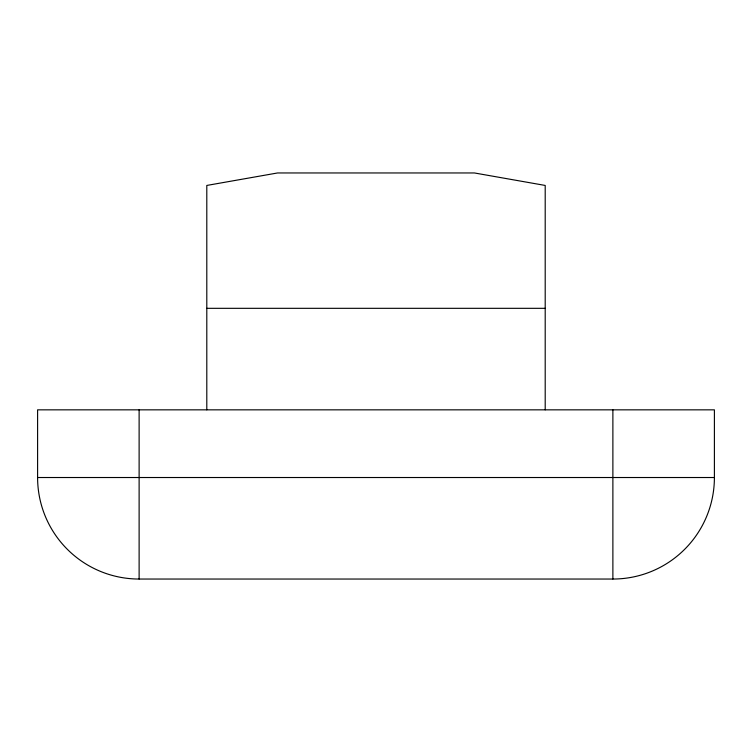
<?xml version="1.0" encoding="UTF-8"?>
<svg xmlns="http://www.w3.org/2000/svg" width="752" height="752" viewBox="0 0 752 752"><rect width="100%" height="100%" fill="white"/><g stroke="black" fill="none" stroke-linecap="round" stroke-linejoin="round"><path stroke-width="1.13" d="M206.8 308.32L545.2 308.32M37.6 477.52L714.4 477.52L714.4 409.84L37.6 409.84L37.6 477.52A101.52 101.52 0 0 0 139.12 579.04L612.88 579.04A101.52 101.52 0 0 0 714.4 477.52M612.88 409.84L612.88 579.04M545.2 409.84L545.2 185.443L474.427 172.96L277.573 172.96L206.8 185.443L206.8 409.84M139.12 409.84L139.12 579.04"/></g></svg>
